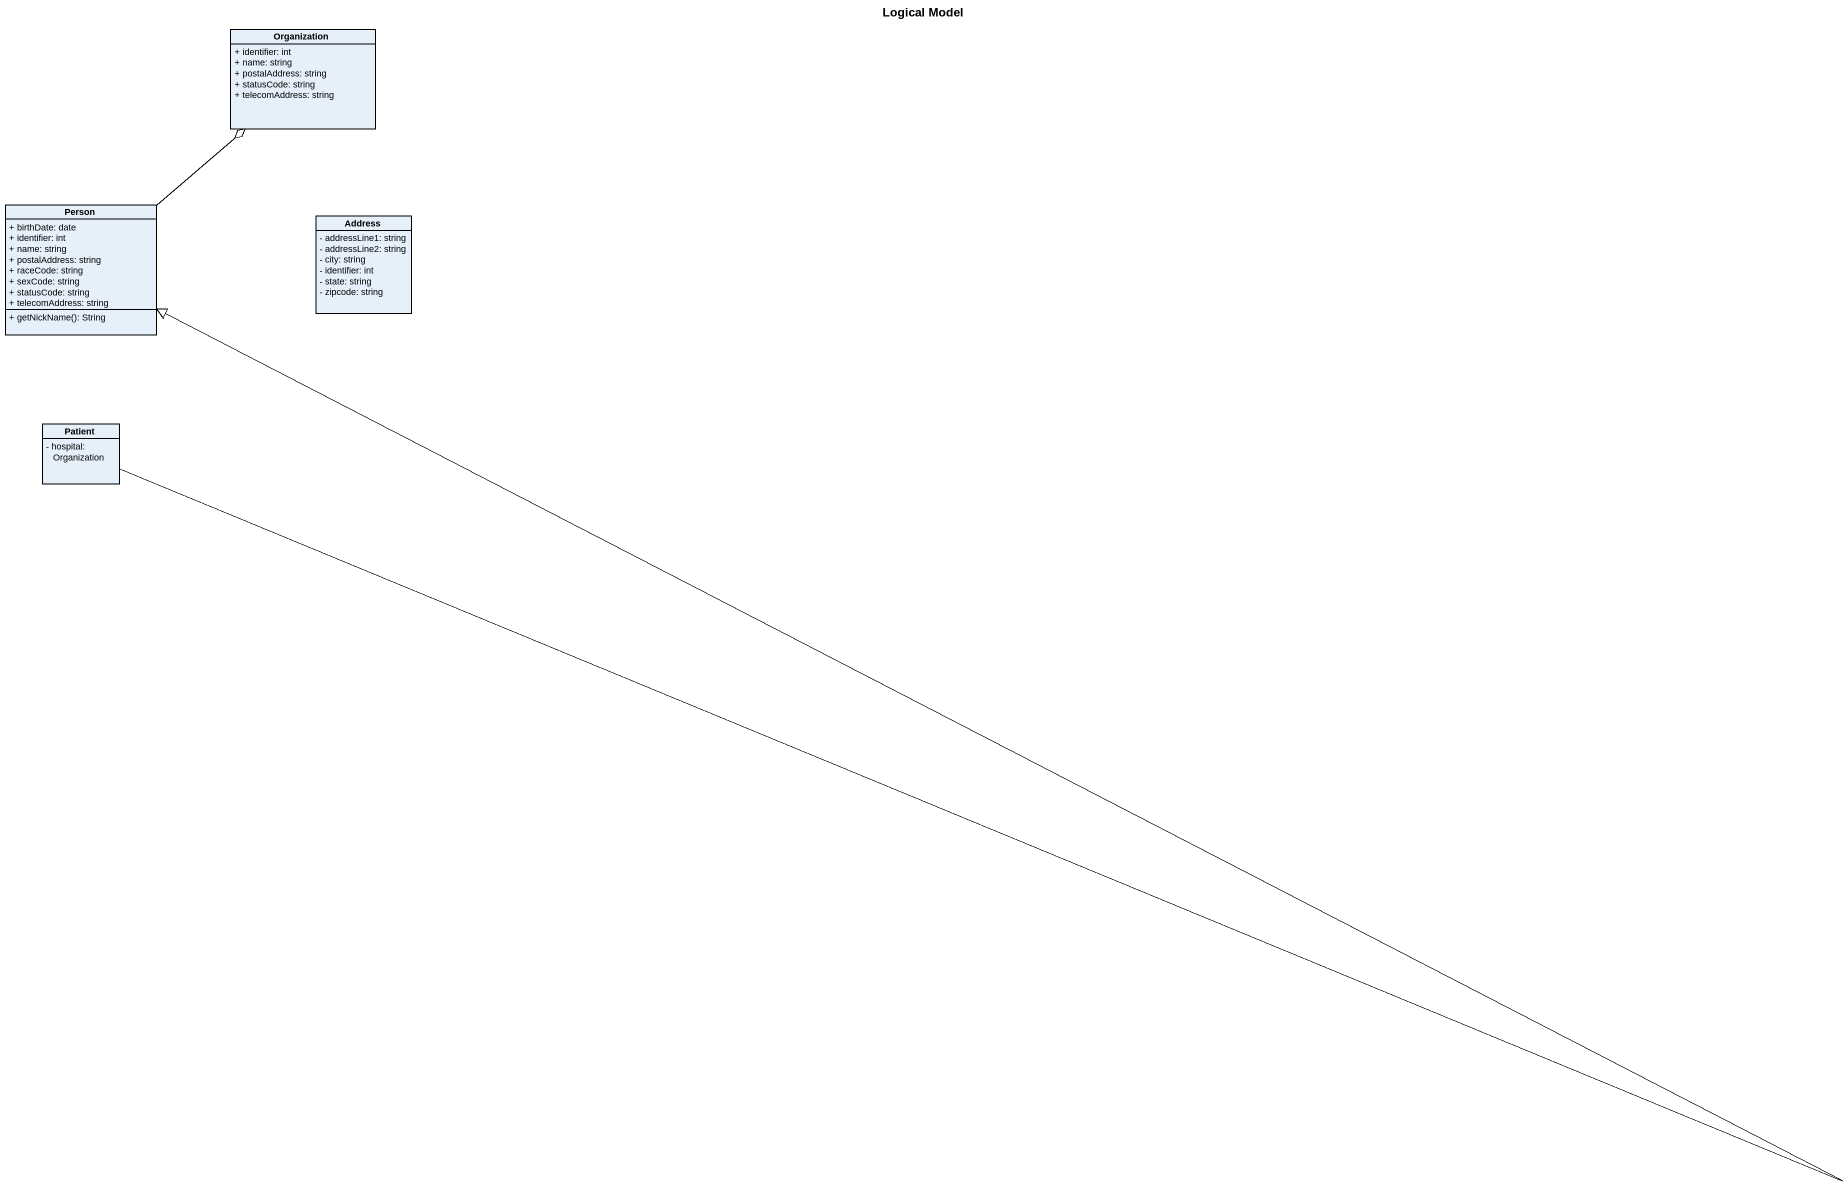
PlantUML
@startuml
title Logical Model
hide circle
hide empty members
skinparam classAttributeIconSize 0
class Organization {
  + identifier: int
  + name: string
  + postalAddress: string
  + statusCode: string
  + telecomAddress: string
}
class "Person" as Person_ {
  + birthDate: date
  + identifier: int
  + name: string
  + postalAddress: string
  + raceCode: string
  + sexCode: string
  + statusCode: string
  + telecomAddress: string
  + getNickName(): String
}
class Address {
  - addressLine1: string
  - addressLine2: string
  - city: string
  - identifier: int
  - state: string
  - zipcode: string
}
class Patient {
  - hospital: Organization
}
Person_ -up-o Organization
Patient -up-|> Person_
@enduml
